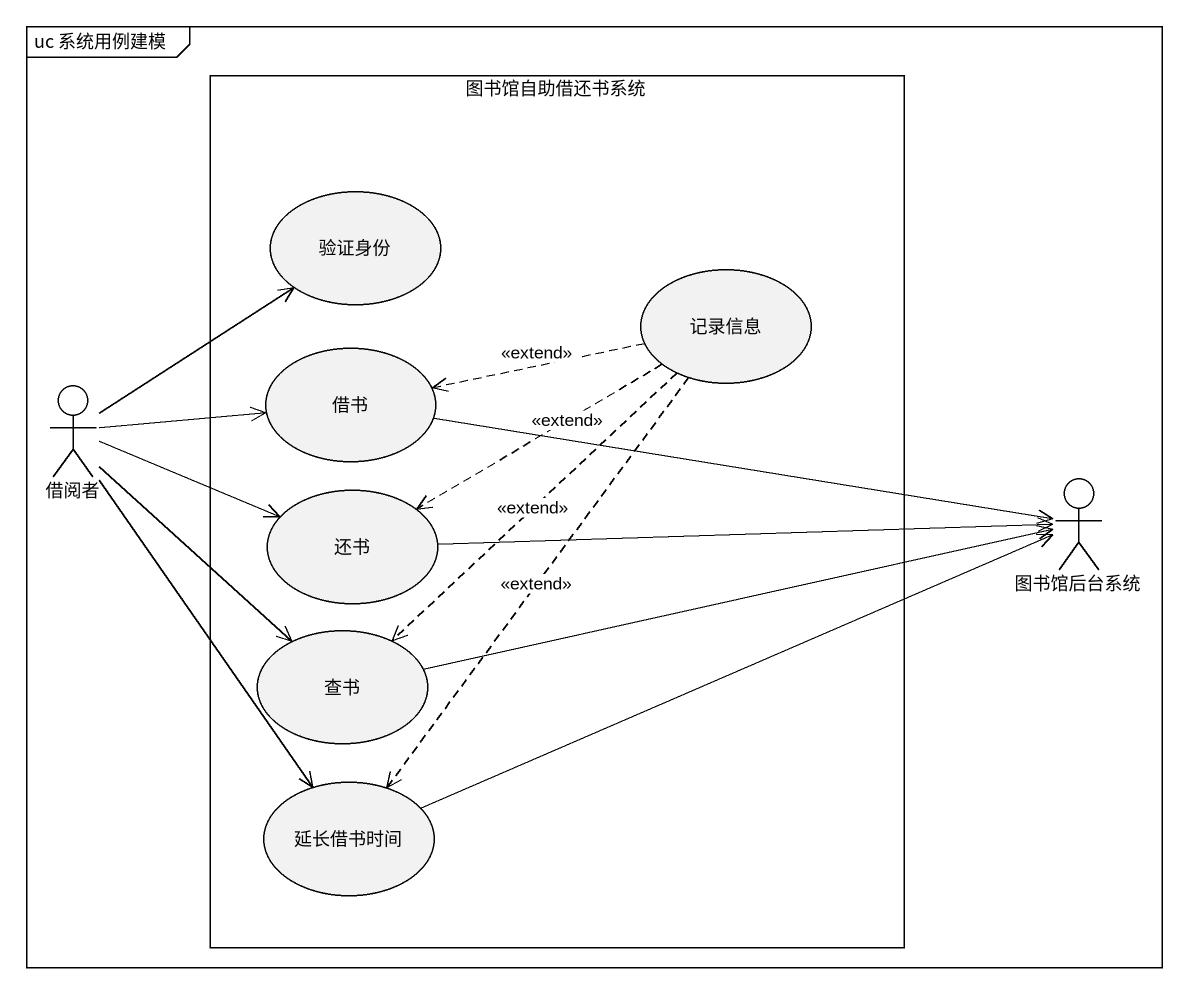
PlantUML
@startuml
mainframe uc 系统用例建模
rectangle 图书馆自助借还书系统 {
  usecase 验证身份
  usecase 记录信息
  usecase 借书
  usecase 还书
  usecase 查书
  usecase 延长借书时间
}
actor 借阅者
actor 图书馆后台系统
记录信息 .left.> 借书 : <<extend>>
记录信息 .left.> 还书 : <<extend>>
记录信息 ..> 查书 : <<extend>>
记录信息 ..> 延长借书时间 : <<extend>>
借书 -right-> 图书馆后台系统
借阅者 -up-> 验证身份
借阅者 -right-> 借书
借阅者 -right-> 还书
借阅者 --> 查书
借阅者 --> 延长借书时间
还书 -right-> 图书馆后台系统
查书 -right-> 图书馆后台系统
延长借书时间 -right-> 图书馆后台系统
@enduml
